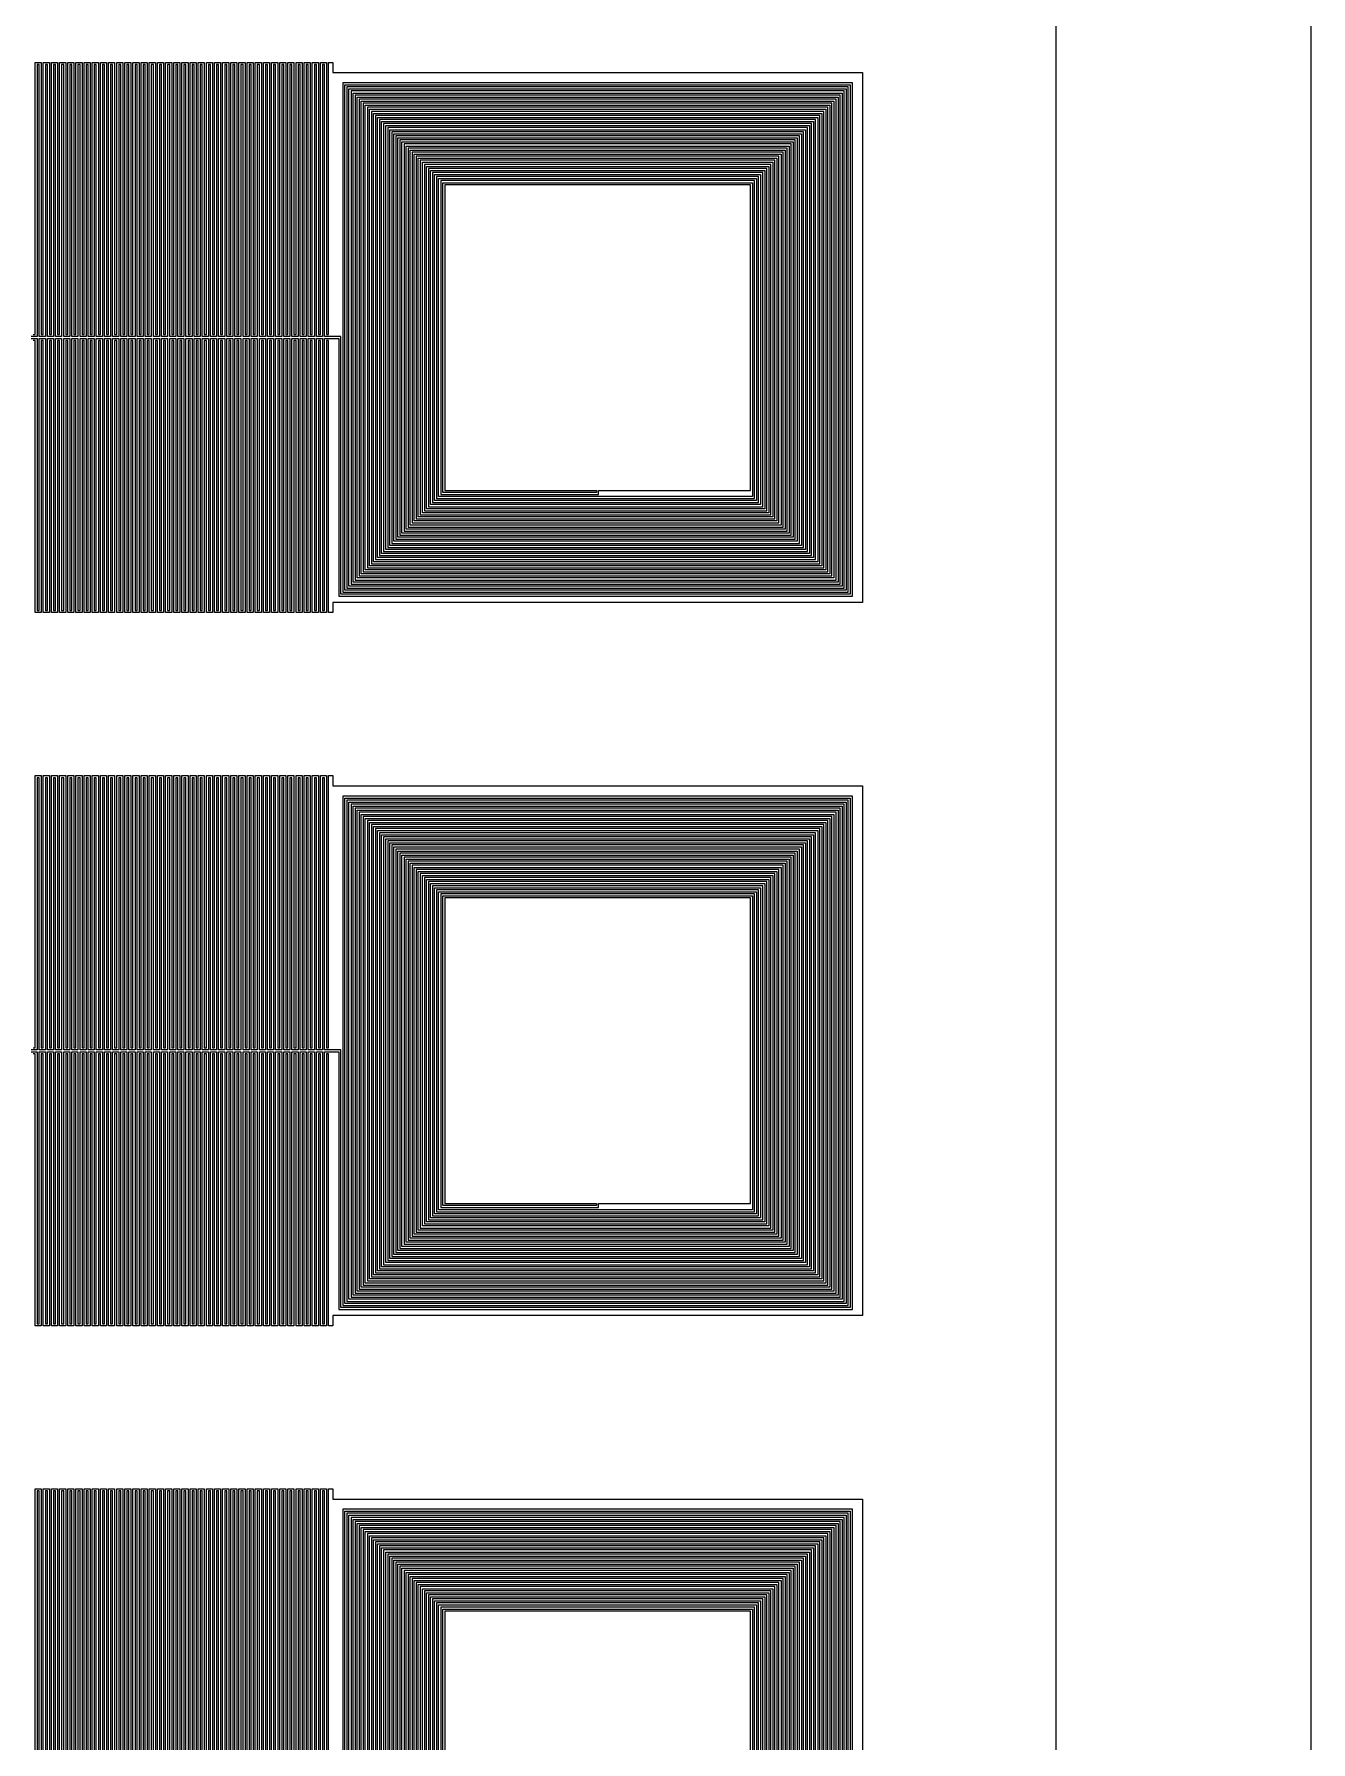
# Model space of a CAD drawing. Extents: x -2500 to 2500, y -2500 to 2500.
# Drawn here: x 1247 to 2500, y -78 to 1598 of the extents above; entities that cross this region are included whole.
import ezdxf

# ---------------------------------------------------------------- set-up
doc = ezdxf.new("R2010")
doc.units = 0
doc.layers.add('L0D0', color=1, linetype='CONTINUOUS')

msp = doc.modelspace()

# ---------------------------------------------------------------- linework, layer by layer
at = {"layer": 'L0D0'}
msp.add_lwpolyline([(-2500, -2500), (-2500, -2250), (-2250, -2250), (2250, -2250), (2250, 2250), (-2250, 2250), (-2250, -2250), (-2500, -2250), (-2500, 2500), (2500, 2500), (2500, -2500)], close=True, dxfattribs=at)
for points in [[(1244, 1299), (1250, 1299), (1250, 1032), (1252, 1032), (1252, 1299), (1258, 1299), (1258, 1032), (1260, 1032), (1260, 1299), (1266, 1299), (1266, 1032), (1268, 1032), (1268, 1299), (1274, 1299), (1274, 1032), (1276, 1032), (1276, 1299), (1282, 1299), (1282, 1032), (1284, 1032), (1284, 1299), (1290, 1299), (1290, 1032), (1292, 1032), (1292, 1299), (1298, 1299), (1298, 1032), (1300, 1032), (1300, 1299), (1306, 1299), (1306, 1032), (1308, 1032), (1308, 1299), (1314, 1299), (1314, 1032), (1316, 1032), (1316, 1299), (1322, 1299), (1322, 1032), (1324, 1032), (1324, 1299), (1330, 1299), (1330, 1032), (1332, 1032), (1332, 1299), (1338, 1299), (1338, 1032), (1340, 1032), (1340, 1299), (1346, 1299), (1346, 1032), (1348, 1032), (1348, 1299), (1354, 1299), (1354, 1032), (1356, 1032), (1356, 1299), (1362, 1299), (1362, 1032), (1364, 1032), (1364, 1299), (1370, 1299), (1370, 1032), (1372, 1032), (1372, 1299), (1378, 1299), (1378, 1032), (1380, 1032), (1380, 1299), (1386, 1299), (1386, 1032), (1388, 1032), (1388, 1299), (1394, 1299), (1394, 1032), (1396, 1032), (1396, 1299), (1402, 1299), (1402, 1032), (1404, 1032), (1404, 1299), (1410, 1299), (1410, 1032), (1412, 1032), (1412, 1299), (1418, 1299), (1418, 1032), (1420, 1032), (1420, 1299), (1426, 1299), (1426, 1032), (1428, 1032), (1428, 1299), (1434, 1299), (1434, 1032), (1436, 1032), (1436, 1299), (1442, 1299), (1442, 1032), (1444, 1032), (1444, 1299), (1450, 1299), (1450, 1032), (1452, 1032), (1452, 1299), (1458, 1299), (1458, 1032), (1460, 1032), (1460, 1299), (1466, 1299), (1466, 1032), (1468, 1032), (1468, 1299), (1474, 1299), (1474, 1032), (1476, 1032), (1476, 1299), (1482, 1299), (1482, 1032), (1484, 1032), (1484, 1299), (1490, 1299), (1490, 1032), (1492, 1032), (1492, 1299), (1498, 1299), (1498, 1032), (1500, 1032), (1500, 1299), (1506, 1299), (1506, 1032), (1508, 1032), (1508, 1299), (1514, 1299), (1514, 1032), (1516, 1032), (1516, 1299), (1522, 1299), (1522, 1032), (1524, 1032), (1524, 1299), (1530, 1299), (1530, 1032), (1532, 1032), (1532, 1299), (1546, 1299), (1546, 1046), (2050, 1046), (2050, 1550), (1550, 1550), (1550, 1050), (2046, 1050), (2046, 1546), (1554, 1546), (1554, 1054), (2042, 1054), (2042, 1542), (1558, 1542), (1558, 1058), (2038, 1058), (2038, 1538), (1562, 1538), (1562, 1062), (2034, 1062), (2034, 1534), (1566, 1534), (1566, 1066), (2030, 1066), (2030, 1530), (1570, 1530), (1570, 1070), (2026, 1070), (2026, 1526), (1574, 1526), (1574, 1074), (2022, 1074), (2022, 1522), (1578, 1522), (1578, 1078), (2018, 1078), (2018, 1518), (1582, 1518), (1582, 1082), (2014, 1082), (2014, 1514), (1586, 1514), (1586, 1086), (2010, 1086), (2010, 1510), (1590, 1510), (1590, 1090), (2006, 1090), (2006, 1506), (1594, 1506), (1594, 1094), (2002, 1094), (2002, 1502), (1598, 1502), (1598, 1098), (1998, 1098), (1998, 1498), (1602, 1498), (1602, 1102), (1994, 1102), (1994, 1494), (1606, 1494), (1606, 1106), (1990, 1106), (1990, 1490), (1610, 1490), (1610, 1110), (1986, 1110), (1986, 1486), (1614, 1486), (1614, 1114), (1982, 1114), (1982, 1482), (1618, 1482), (1618, 1118), (1978, 1118), (1978, 1478), (1622, 1478), (1622, 1122), (1974, 1122), (1974, 1474), (1626, 1474), (1626, 1126), (1970, 1126), (1970, 1470), (1630, 1470), (1630, 1130), (1966, 1130), (1966, 1466), (1634, 1466), (1634, 1134), (1962, 1134), (1962, 1462), (1638, 1462), (1638, 1138), (1958, 1138), (1958, 1458), (1642, 1458), (1642, 1142), (1954, 1142), (1954, 1454), (1646, 1454), (1646, 1146), (1801, 1146), (1801, 1150), (1950, 1150), (1950, 1450), (1650, 1450), (1650, 1150), (1799, 1150), (1799, 1148), (1648, 1148), (1648, 1452), (1952, 1452), (1952, 1144), (1644, 1144), (1644, 1456), (1956, 1456), (1956, 1140), (1640, 1140), (1640, 1460), (1960, 1460), (1960, 1136), (1636, 1136), (1636, 1464), (1964, 1464), (1964, 1132), (1632, 1132), (1632, 1468), (1968, 1468), (1968, 1128), (1628, 1128), (1628, 1472), (1972, 1472), (1972, 1124), (1624, 1124), (1624, 1476), (1976, 1476), (1976, 1120), (1620, 1120), (1620, 1480), (1980, 1480), (1980, 1116), (1616, 1116), (1616, 1484), (1984, 1484), (1984, 1112), (1612, 1112), (1612, 1488), (1988, 1488), (1988, 1108), (1608, 1108), (1608, 1492), (1992, 1492), (1992, 1104), (1604, 1104), (1604, 1496), (1996, 1496), (1996, 1100), (1600, 1100), (1600, 1500), (2000, 1500), (2000, 1096), (1596, 1096), (1596, 1504), (2004, 1504), (2004, 1092), (1592, 1092), (1592, 1508), (2008, 1508), (2008, 1088), (1588, 1088), (1588, 1512), (2012, 1512), (2012, 1084), (1584, 1084), (1584, 1516), (2016, 1516), (2016, 1080), (1580, 1080), (1580, 1520), (2020, 1520), (2020, 1076), (1576, 1076), (1576, 1524), (2024, 1524), (2024, 1072), (1572, 1072), (1572, 1528), (2028, 1528), (2028, 1068), (1568, 1068), (1568, 1532), (2032, 1532), (2032, 1064), (1564, 1064), (1564, 1536), (2036, 1536), (2036, 1060), (1560, 1060), (1560, 1540), (2040, 1540), (2040, 1056), (1556, 1056), (1556, 1544), (2044, 1544), (2044, 1052), (1552, 1052), (1552, 1548), (2048, 1548), (2048, 1048), (1548, 1048), (1548, 1301), (1532, 1301), (1532, 1568), (1530, 1568), (1530, 1301), (1524, 1301), (1524, 1568), (1522, 1568), (1522, 1301), (1516, 1301), (1516, 1568), (1514, 1568), (1514, 1301), (1508, 1301), (1508, 1568), (1506, 1568), (1506, 1301), (1500, 1301), (1500, 1568), (1498, 1568), (1498, 1301), (1492, 1301), (1492, 1568), (1490, 1568), (1490, 1301), (1484, 1301), (1484, 1568), (1482, 1568), (1482, 1301), (1476, 1301), (1476, 1568), (1474, 1568), (1474, 1301), (1468, 1301), (1468, 1568), (1466, 1568), (1466, 1301), (1460, 1301), (1460, 1568), (1458, 1568), (1458, 1301), (1452, 1301), (1452, 1568), (1450, 1568), (1450, 1301), (1444, 1301), (1444, 1568), (1442, 1568), (1442, 1301), (1436, 1301), (1436, 1568), (1434, 1568), (1434, 1301), (1428, 1301), (1428, 1568), (1426, 1568), (1426, 1301), (1420, 1301), (1420, 1568), (1418, 1568), (1418, 1301), (1412, 1301), (1412, 1568), (1410, 1568), (1410, 1301), (1404, 1301), (1404, 1568), (1402, 1568), (1402, 1301), (1396, 1301), (1396, 1568), (1394, 1568), (1394, 1301), (1388, 1301), (1388, 1568), (1386, 1568), (1386, 1301), (1380, 1301), (1380, 1568), (1378, 1568), (1378, 1301), (1372, 1301), (1372, 1568), (1370, 1568), (1370, 1301), (1364, 1301), (1364, 1568), (1362, 1568), (1362, 1301), (1356, 1301), (1356, 1568), (1354, 1568), (1354, 1301), (1348, 1301), (1348, 1568), (1346, 1568), (1346, 1301), (1340, 1301), (1340, 1568), (1338, 1568), (1338, 1301), (1332, 1301), (1332, 1568), (1330, 1568), (1330, 1301), (1324, 1301), (1324, 1568), (1322, 1568), (1322, 1301), (1316, 1301), (1316, 1568), (1314, 1568), (1314, 1301), (1308, 1301), (1308, 1568), (1306, 1568), (1306, 1301), (1300, 1301), (1300, 1568), (1298, 1568), (1298, 1301), (1292, 1301), (1292, 1568), (1290, 1568), (1290, 1301), (1284, 1301), (1284, 1568), (1282, 1568), (1282, 1301), (1276, 1301), (1276, 1568), (1274, 1568), (1274, 1301), (1268, 1301), (1268, 1568), (1266, 1568), (1266, 1301), (1260, 1301), (1260, 1568), (1258, 1568), (1258, 1301), (1252, 1301), (1252, 1568), (1250, 1568), (1250, 1301), (1244, 1301)], [(1246, 1303), (1248, 1303), (1248, 1570), (1254, 1570), (1254, 1303), (1256, 1303), (1256, 1570), (1262, 1570), (1262, 1303), (1264, 1303), (1264, 1570), (1270, 1570), (1270, 1303), (1272, 1303), (1272, 1570), (1278, 1570), (1278, 1303), (1280, 1303), (1280, 1570), (1286, 1570), (1286, 1303), (1288, 1303), (1288, 1570), (1294, 1570), (1294, 1303), (1296, 1303), (1296, 1570), (1302, 1570), (1302, 1303), (1304, 1303), (1304, 1570), (1310, 1570), (1310, 1303), (1312, 1303), (1312, 1570), (1318, 1570), (1318, 1303), (1320, 1303), (1320, 1570), (1326, 1570), (1326, 1303), (1328, 1303), (1328, 1570), (1334, 1570), (1334, 1303), (1336, 1303), (1336, 1570), (1342, 1570), (1342, 1303), (1344, 1303), (1344, 1570), (1350, 1570), (1350, 1303), (1352, 1303), (1352, 1570), (1358, 1570), (1358, 1303), (1360, 1303), (1360, 1570), (1366, 1570), (1366, 1303), (1368, 1303), (1368, 1570), (1374, 1570), (1374, 1303), (1376, 1303), (1376, 1570), (1382, 1570), (1382, 1303), (1384, 1303), (1384, 1570), (1390, 1570), (1390, 1303), (1392, 1303), (1392, 1570), (1398, 1570), (1398, 1303), (1400, 1303), (1400, 1570), (1406, 1570), (1406, 1303), (1408, 1303), (1408, 1570), (1414, 1570), (1414, 1303), (1416, 1303), (1416, 1570), (1422, 1570), (1422, 1303), (1424, 1303), (1424, 1570), (1430, 1570), (1430, 1303), (1432, 1303), (1432, 1570), (1438, 1570), (1438, 1303), (1440, 1303), (1440, 1570), (1446, 1570), (1446, 1303), (1448, 1303), (1448, 1570), (1454, 1570), (1454, 1303), (1456, 1303), (1456, 1570), (1462, 1570), (1462, 1303), (1464, 1303), (1464, 1570), (1470, 1570), (1470, 1303), (1472, 1303), (1472, 1570), (1478, 1570), (1478, 1303), (1480, 1303), (1480, 1570), (1486, 1570), (1486, 1303), (1488, 1303), (1488, 1570), (1494, 1570), (1494, 1303), (1496, 1303), (1496, 1570), (1502, 1570), (1502, 1303), (1504, 1303), (1504, 1570), (1510, 1570), (1510, 1303), (1512, 1303), (1512, 1570), (1518, 1570), (1518, 1303), (1520, 1303), (1520, 1570), (1526, 1570), (1526, 1303), (1528, 1303), (1528, 1570), (1534, 1570), (1534, 1303), (1536, 1303), (1536, 1570), (1540, 1570), (1540, 1560), (2060, 1560), (2060, 1040), (1540, 1040), (1540, 1030), (1536, 1030), (1536, 1297), (1534, 1297), (1534, 1030), (1528, 1030), (1528, 1297), (1526, 1297), (1526, 1030), (1520, 1030), (1520, 1297), (1518, 1297), (1518, 1030), (1512, 1030), (1512, 1297), (1510, 1297), (1510, 1030), (1504, 1030), (1504, 1297), (1502, 1297), (1502, 1030), (1496, 1030), (1496, 1297), (1494, 1297), (1494, 1030), (1488, 1030), (1488, 1297), (1486, 1297), (1486, 1030), (1480, 1030), (1480, 1297), (1478, 1297), (1478, 1030), (1472, 1030), (1472, 1297), (1470, 1297), (1470, 1030), (1464, 1030), (1464, 1297), (1462, 1297), (1462, 1030), (1456, 1030), (1456, 1297), (1454, 1297), (1454, 1030), (1448, 1030), (1448, 1297), (1446, 1297), (1446, 1030), (1440, 1030), (1440, 1297), (1438, 1297), (1438, 1030), (1432, 1030), (1432, 1297), (1430, 1297), (1430, 1030), (1424, 1030), (1424, 1297), (1422, 1297), (1422, 1030), (1416, 1030), (1416, 1297), (1414, 1297), (1414, 1030), (1408, 1030), (1408, 1297), (1406, 1297), (1406, 1030), (1400, 1030), (1400, 1297), (1398, 1297), (1398, 1030), (1392, 1030), (1392, 1297), (1390, 1297), (1390, 1030), (1384, 1030), (1384, 1297), (1382, 1297), (1382, 1030), (1376, 1030), (1376, 1297), (1374, 1297), (1374, 1030), (1368, 1030), (1368, 1297), (1366, 1297), (1366, 1030), (1360, 1030), (1360, 1297), (1358, 1297), (1358, 1030), (1352, 1030), (1352, 1297), (1350, 1297), (1350, 1030), (1344, 1030), (1344, 1297), (1342, 1297), (1342, 1030), (1336, 1030), (1336, 1297), (1334, 1297), (1334, 1030), (1328, 1030), (1328, 1297), (1326, 1297), (1326, 1030), (1320, 1030), (1320, 1297), (1318, 1297), (1318, 1030), (1312, 1030), (1312, 1297), (1310, 1297), (1310, 1030), (1304, 1030), (1304, 1297), (1302, 1297), (1302, 1030), (1296, 1030), (1296, 1297), (1294, 1297), (1294, 1030), (1288, 1030), (1288, 1297), (1286, 1297), (1286, 1030), (1280, 1030), (1280, 1297), (1278, 1297), (1278, 1030), (1272, 1030), (1272, 1297), (1270, 1297), (1270, 1030), (1264, 1030), (1264, 1297), (1262, 1297), (1262, 1030), (1256, 1030), (1256, 1297), (1254, 1297), (1254, 1030), (1248, 1030), (1248, 1297), (1246, 1297)], [(1244, 599), (1250, 599), (1250, 332), (1252, 332), (1252, 599), (1258, 599), (1258, 332), (1260, 332), (1260, 599), (1266, 599), (1266, 332), (1268, 332), (1268, 599), (1274, 599), (1274, 332), (1276, 332), (1276, 599), (1282, 599), (1282, 332), (1284, 332), (1284, 599), (1290, 599), (1290, 332), (1292, 332), (1292, 599), (1298, 599), (1298, 332), (1300, 332), (1300, 599), (1306, 599), (1306, 332), (1308, 332), (1308, 599), (1314, 599), (1314, 332), (1316, 332), (1316, 599), (1322, 599), (1322, 332), (1324, 332), (1324, 599), (1330, 599), (1330, 332), (1332, 332), (1332, 599), (1338, 599), (1338, 332), (1340, 332), (1340, 599), (1346, 599), (1346, 332), (1348, 332), (1348, 599), (1354, 599), (1354, 332), (1356, 332), (1356, 599), (1362, 599), (1362, 332), (1364, 332), (1364, 599), (1370, 599), (1370, 332), (1372, 332), (1372, 599), (1378, 599), (1378, 332), (1380, 332), (1380, 599), (1386, 599), (1386, 332), (1388, 332), (1388, 599), (1394, 599), (1394, 332), (1396, 332), (1396, 599), (1402, 599), (1402, 332), (1404, 332), (1404, 599), (1410, 599), (1410, 332), (1412, 332), (1412, 599), (1418, 599), (1418, 332), (1420, 332), (1420, 599), (1426, 599), (1426, 332), (1428, 332), (1428, 599), (1434, 599), (1434, 332), (1436, 332), (1436, 599), (1442, 599), (1442, 332), (1444, 332), (1444, 599), (1450, 599), (1450, 332), (1452, 332), (1452, 599), (1458, 599), (1458, 332), (1460, 332), (1460, 599), (1466, 599), (1466, 332), (1468, 332), (1468, 599), (1474, 599), (1474, 332), (1476, 332), (1476, 599), (1482, 599), (1482, 332), (1484, 332), (1484, 599), (1490, 599), (1490, 332), (1492, 332), (1492, 599), (1498, 599), (1498, 332), (1500, 332), (1500, 599), (1506, 599), (1506, 332), (1508, 332), (1508, 599), (1514, 599), (1514, 332), (1516, 332), (1516, 599), (1522, 599), (1522, 332), (1524, 332), (1524, 599), (1530, 599), (1530, 332), (1532, 332), (1532, 599), (1546, 599), (1546, 346), (2050, 346), (2050, 850), (1550, 850), (1550, 350), (2046, 350), (2046, 846), (1554, 846), (1554, 354), (2042, 354), (2042, 842), (1558, 842), (1558, 358), (2038, 358), (2038, 838), (1562, 838), (1562, 362), (2034, 362), (2034, 834), (1566, 834), (1566, 366), (2030, 366), (2030, 830), (1570, 830), (1570, 370), (2026, 370), (2026, 826), (1574, 826), (1574, 374), (2022, 374), (2022, 822), (1578, 822), (1578, 378), (2018, 378), (2018, 818), (1582, 818), (1582, 382), (2014, 382), (2014, 814), (1586, 814), (1586, 386), (2010, 386), (2010, 810), (1590, 810), (1590, 390), (2006, 390), (2006, 806), (1594, 806), (1594, 394), (2002, 394), (2002, 802), (1598, 802), (1598, 398), (1998, 398), (1998, 798), (1602, 798), (1602, 402), (1994, 402), (1994, 794), (1606, 794), (1606, 406), (1990, 406), (1990, 790), (1610, 790), (1610, 410), (1986, 410), (1986, 786), (1614, 786), (1614, 414), (1982, 414), (1982, 782), (1618, 782), (1618, 418), (1978, 418), (1978, 778), (1622, 778), (1622, 422), (1974, 422), (1974, 774), (1626, 774), (1626, 426), (1970, 426), (1970, 770), (1630, 770), (1630, 430), (1966, 430), (1966, 766), (1634, 766), (1634, 434), (1962, 434), (1962, 762), (1638, 762), (1638, 438), (1958, 438), (1958, 758), (1642, 758), (1642, 442), (1954, 442), (1954, 754), (1646, 754), (1646, 446), (1801, 446), (1801, 450), (1950, 450), (1950, 750), (1650, 750), (1650, 450), (1799, 450), (1799, 448), (1648, 448), (1648, 752), (1952, 752), (1952, 444), (1644, 444), (1644, 756), (1956, 756), (1956, 440), (1640, 440), (1640, 760), (1960, 760), (1960, 436), (1636, 436), (1636, 764), (1964, 764), (1964, 432), (1632, 432), (1632, 768), (1968, 768), (1968, 428), (1628, 428), (1628, 772), (1972, 772), (1972, 424), (1624, 424), (1624, 776), (1976, 776), (1976, 420), (1620, 420), (1620, 780), (1980, 780), (1980, 416), (1616, 416), (1616, 784), (1984, 784), (1984, 412), (1612, 412), (1612, 788), (1988, 788), (1988, 408), (1608, 408), (1608, 792), (1992, 792), (1992, 404), (1604, 404), (1604, 796), (1996, 796), (1996, 400), (1600, 400), (1600, 800), (2000, 800), (2000, 396), (1596, 396), (1596, 804), (2004, 804), (2004, 392), (1592, 392), (1592, 808), (2008, 808), (2008, 388), (1588, 388), (1588, 812), (2012, 812), (2012, 384), (1584, 384), (1584, 816), (2016, 816), (2016, 380), (1580, 380), (1580, 820), (2020, 820), (2020, 376), (1576, 376), (1576, 824), (2024, 824), (2024, 372), (1572, 372), (1572, 828), (2028, 828), (2028, 368), (1568, 368), (1568, 832), (2032, 832), (2032, 364), (1564, 364), (1564, 836), (2036, 836), (2036, 360), (1560, 360), (1560, 840), (2040, 840), (2040, 356), (1556, 356), (1556, 844), (2044, 844), (2044, 352), (1552, 352), (1552, 848), (2048, 848), (2048, 348), (1548, 348), (1548, 601), (1532, 601), (1532, 868), (1530, 868), (1530, 601), (1524, 601), (1524, 868), (1522, 868), (1522, 601), (1516, 601), (1516, 868), (1514, 868), (1514, 601), (1508, 601), (1508, 868), (1506, 868), (1506, 601), (1500, 601), (1500, 868), (1498, 868), (1498, 601), (1492, 601), (1492, 868), (1490, 868), (1490, 601), (1484, 601), (1484, 868), (1482, 868), (1482, 601), (1476, 601), (1476, 868), (1474, 868), (1474, 601), (1468, 601), (1468, 868), (1466, 868), (1466, 601), (1460, 601), (1460, 868), (1458, 868), (1458, 601), (1452, 601), (1452, 868), (1450, 868), (1450, 601), (1444, 601), (1444, 868), (1442, 868), (1442, 601), (1436, 601), (1436, 868), (1434, 868), (1434, 601), (1428, 601), (1428, 868), (1426, 868), (1426, 601), (1420, 601), (1420, 868), (1418, 868), (1418, 601), (1412, 601), (1412, 868), (1410, 868), (1410, 601), (1404, 601), (1404, 868), (1402, 868), (1402, 601), (1396, 601), (1396, 868), (1394, 868), (1394, 601), (1388, 601), (1388, 868), (1386, 868), (1386, 601), (1380, 601), (1380, 868), (1378, 868), (1378, 601), (1372, 601), (1372, 868), (1370, 868), (1370, 601), (1364, 601), (1364, 868), (1362, 868), (1362, 601), (1356, 601), (1356, 868), (1354, 868), (1354, 601), (1348, 601), (1348, 868), (1346, 868), (1346, 601), (1340, 601), (1340, 868), (1338, 868), (1338, 601), (1332, 601), (1332, 868), (1330, 868), (1330, 601), (1324, 601), (1324, 868), (1322, 868), (1322, 601), (1316, 601), (1316, 868), (1314, 868), (1314, 601), (1308, 601), (1308, 868), (1306, 868), (1306, 601), (1300, 601), (1300, 868), (1298, 868), (1298, 601), (1292, 601), (1292, 868), (1290, 868), (1290, 601), (1284, 601), (1284, 868), (1282, 868), (1282, 601), (1276, 601), (1276, 868), (1274, 868), (1274, 601), (1268, 601), (1268, 868), (1266, 868), (1266, 601), (1260, 601), (1260, 868), (1258, 868), (1258, 601), (1252, 601), (1252, 868), (1250, 868), (1250, 601), (1244, 601)], [(1246, 603), (1248, 603), (1248, 870), (1254, 870), (1254, 603), (1256, 603), (1256, 870), (1262, 870), (1262, 603), (1264, 603), (1264, 870), (1270, 870), (1270, 603), (1272, 603), (1272, 870), (1278, 870), (1278, 603), (1280, 603), (1280, 870), (1286, 870), (1286, 603), (1288, 603), (1288, 870), (1294, 870), (1294, 603), (1296, 603), (1296, 870), (1302, 870), (1302, 603), (1304, 603), (1304, 870), (1310, 870), (1310, 603), (1312, 603), (1312, 870), (1318, 870), (1318, 603), (1320, 603), (1320, 870), (1326, 870), (1326, 603), (1328, 603), (1328, 870), (1334, 870), (1334, 603), (1336, 603), (1336, 870), (1342, 870), (1342, 603), (1344, 603), (1344, 870), (1350, 870), (1350, 603), (1352, 603), (1352, 870), (1358, 870), (1358, 603), (1360, 603), (1360, 870), (1366, 870), (1366, 603), (1368, 603), (1368, 870), (1374, 870), (1374, 603), (1376, 603), (1376, 870), (1382, 870), (1382, 603), (1384, 603), (1384, 870), (1390, 870), (1390, 603), (1392, 603), (1392, 870), (1398, 870), (1398, 603), (1400, 603), (1400, 870), (1406, 870), (1406, 603), (1408, 603), (1408, 870), (1414, 870), (1414, 603), (1416, 603), (1416, 870), (1422, 870), (1422, 603), (1424, 603), (1424, 870), (1430, 870), (1430, 603), (1432, 603), (1432, 870), (1438, 870), (1438, 603), (1440, 603), (1440, 870), (1446, 870), (1446, 603), (1448, 603), (1448, 870), (1454, 870), (1454, 603), (1456, 603), (1456, 870), (1462, 870), (1462, 603), (1464, 603), (1464, 870), (1470, 870), (1470, 603), (1472, 603), (1472, 870), (1478, 870), (1478, 603), (1480, 603), (1480, 870), (1486, 870), (1486, 603), (1488, 603), (1488, 870), (1494, 870), (1494, 603), (1496, 603), (1496, 870), (1502, 870), (1502, 603), (1504, 603), (1504, 870), (1510, 870), (1510, 603), (1512, 603), (1512, 870), (1518, 870), (1518, 603), (1520, 603), (1520, 870), (1526, 870), (1526, 603), (1528, 603), (1528, 870), (1534, 870), (1534, 603), (1536, 603), (1536, 870), (1540, 870), (1540, 860), (2060, 860), (2060, 340), (1540, 340), (1540, 330), (1536, 330), (1536, 597), (1534, 597), (1534, 330), (1528, 330), (1528, 597), (1526, 597), (1526, 330), (1520, 330), (1520, 597), (1518, 597), (1518, 330), (1512, 330), (1512, 597), (1510, 597), (1510, 330), (1504, 330), (1504, 597), (1502, 597), (1502, 330), (1496, 330), (1496, 597), (1494, 597), (1494, 330), (1488, 330), (1488, 597), (1486, 597), (1486, 330), (1480, 330), (1480, 597), (1478, 597), (1478, 330), (1472, 330), (1472, 597), (1470, 597), (1470, 330), (1464, 330), (1464, 597), (1462, 597), (1462, 330), (1456, 330), (1456, 597), (1454, 597), (1454, 330), (1448, 330), (1448, 597), (1446, 597), (1446, 330), (1440, 330), (1440, 597), (1438, 597), (1438, 330), (1432, 330), (1432, 597), (1430, 597), (1430, 330), (1424, 330), (1424, 597), (1422, 597), (1422, 330), (1416, 330), (1416, 597), (1414, 597), (1414, 330), (1408, 330), (1408, 597), (1406, 597), (1406, 330), (1400, 330), (1400, 597), (1398, 597), (1398, 330), (1392, 330), (1392, 597), (1390, 597), (1390, 330), (1384, 330), (1384, 597), (1382, 597), (1382, 330), (1376, 330), (1376, 597), (1374, 597), (1374, 330), (1368, 330), (1368, 597), (1366, 597), (1366, 330), (1360, 330), (1360, 597), (1358, 597), (1358, 330), (1352, 330), (1352, 597), (1350, 597), (1350, 330), (1344, 330), (1344, 597), (1342, 597), (1342, 330), (1336, 330), (1336, 597), (1334, 597), (1334, 330), (1328, 330), (1328, 597), (1326, 597), (1326, 330), (1320, 330), (1320, 597), (1318, 597), (1318, 330), (1312, 330), (1312, 597), (1310, 597), (1310, 330), (1304, 330), (1304, 597), (1302, 597), (1302, 330), (1296, 330), (1296, 597), (1294, 597), (1294, 330), (1288, 330), (1288, 597), (1286, 597), (1286, 330), (1280, 330), (1280, 597), (1278, 597), (1278, 330), (1272, 330), (1272, 597), (1270, 597), (1270, 330), (1264, 330), (1264, 597), (1262, 597), (1262, 330), (1256, 330), (1256, 597), (1254, 597), (1254, 330), (1248, 330), (1248, 597), (1246, 597)], [(1248, -97), (1248, 170), (1254, 170), (1254, -97)], [(1252, -99), (1252, 168), (1250, 168), (1250, -99)], [(1256, -97), (1256, 170), (1262, 170), (1262, -97)], [(1260, -99), (1260, 168), (1258, 168), (1258, -99)], [(1264, -97), (1264, 170), (1270, 170), (1270, -97)], [(1268, -99), (1268, 168), (1266, 168), (1266, -99)], [(1272, -97), (1272, 170), (1278, 170), (1278, -97)], [(1276, -99), (1276, 168), (1274, 168), (1274, -99)], [(1280, -97), (1280, 170), (1286, 170), (1286, -97)], [(1284, -99), (1284, 168), (1282, 168), (1282, -99)], [(1288, -97), (1288, 170), (1294, 170), (1294, -97)], [(1292, -99), (1292, 168), (1290, 168), (1290, -99)], [(1296, -97), (1296, 170), (1302, 170), (1302, -97)], [(1300, -99), (1300, 168), (1298, 168), (1298, -99)], [(1304, -97), (1304, 170), (1310, 170), (1310, -97)], [(1308, -99), (1308, 168), (1306, 168), (1306, -99)], [(1312, -97), (1312, 170), (1318, 170), (1318, -97)], [(1316, -99), (1316, 168), (1314, 168), (1314, -99)], [(1320, -97), (1320, 170), (1326, 170), (1326, -97)], [(1324, -99), (1324, 168), (1322, 168), (1322, -99)], [(1328, -97), (1328, 170), (1334, 170), (1334, -97)], [(1332, -99), (1332, 168), (1330, 168), (1330, -99)], [(1336, -97), (1336, 170), (1342, 170), (1342, -97)], [(1340, -99), (1340, 168), (1338, 168), (1338, -99)], [(1344, -97), (1344, 170), (1350, 170), (1350, -97)], [(1348, -99), (1348, 168), (1346, 168), (1346, -99)], [(1352, -97), (1352, 170), (1358, 170), (1358, -97)], [(1356, -99), (1356, 168), (1354, 168), (1354, -99)], [(1360, -97), (1360, 170), (1366, 170), (1366, -97)], [(1364, -99), (1364, 168), (1362, 168), (1362, -99)], [(1368, -97), (1368, 170), (1374, 170), (1374, -97)], [(1372, -99), (1372, 168), (1370, 168), (1370, -99)], [(1376, -97), (1376, 170), (1382, 170), (1382, -97)], [(1380, -99), (1380, 168), (1378, 168), (1378, -99)], [(1384, -97), (1384, 170), (1390, 170), (1390, -97)], [(1388, -99), (1388, 168), (1386, 168), (1386, -99)], [(1392, -97), (1392, 170), (1398, 170), (1398, -97)], [(1396, -99), (1396, 168), (1394, 168), (1394, -99)], [(1400, -97), (1400, 170), (1406, 170), (1406, -97)], [(1404, -99), (1404, 168), (1402, 168), (1402, -99)], [(1408, -97), (1408, 170), (1414, 170), (1414, -97)], [(1412, -99), (1412, 168), (1410, 168), (1410, -99)], [(1416, -97), (1416, 170), (1422, 170), (1422, -97)], [(1420, -99), (1420, 168), (1418, 168), (1418, -99)], [(1424, -97), (1424, 170), (1430, 170), (1430, -97)], [(1428, -99), (1428, 168), (1426, 168), (1426, -99)], [(1432, -97), (1432, 170), (1438, 170), (1438, -97)], [(1436, -99), (1436, 168), (1434, 168), (1434, -99)], [(1440, -97), (1440, 170), (1446, 170), (1446, -97)], [(1444, -99), (1444, 168), (1442, 168), (1442, -99)], [(1448, -97), (1448, 170), (1454, 170), (1454, -97)], [(1452, -99), (1452, 168), (1450, 168), (1450, -99)], [(1456, -97), (1456, 170), (1462, 170), (1462, -97)], [(1460, -99), (1460, 168), (1458, 168), (1458, -99)], [(1464, -97), (1464, 170), (1470, 170), (1470, -97)], [(1468, -99), (1468, 168), (1466, 168), (1466, -99)], [(1472, -97), (1472, 170), (1478, 170), (1478, -97)], [(1476, -99), (1476, 168), (1474, 168), (1474, -99)], [(1480, -97), (1480, 170), (1486, 170), (1486, -97)], [(1484, -99), (1484, 168), (1482, 168), (1482, -99)], [(1488, -97), (1488, 170), (1494, 170), (1494, -97)], [(1492, -99), (1492, 168), (1490, 168), (1490, -99)], [(1496, -97), (1496, 170), (1502, 170), (1502, -97)], [(1500, -99), (1500, 168), (1498, 168), (1498, -99)], [(1504, -97), (1504, 170), (1510, 170), (1510, -97)], [(1508, -99), (1508, 168), (1506, 168), (1506, -99)], [(1512, -97), (1512, 170), (1518, 170), (1518, -97)], [(1516, -99), (1516, 168), (1514, 168), (1514, -99)], [(1520, -97), (1520, 170), (1526, 170), (1526, -97)], [(1524, -99), (1524, 168), (1522, 168), (1522, -99)], [(1528, -97), (1528, 170), (1534, 170), (1534, -97)], [(1532, -99), (1532, 168), (1530, 168), (1530, -99)], [(1536, -97), (1536, 170), (1540, 170), (1540, 160), (2060, 160), (2060, -360)], [(2050, -354), (2050, 150), (1550, 150), (1550, -350)], [(1552, -348), (1552, 148), (2048, 148), (2048, -352)], [(2046, -350), (2046, 146), (1554, 146), (1554, -346)], [(1556, -344), (1556, 144), (2044, 144), (2044, -348)], [(2042, -346), (2042, 142), (1558, 142), (1558, -342)], [(1560, -340), (1560, 140), (2040, 140), (2040, -344)], [(2038, -342), (2038, 138), (1562, 138), (1562, -338)], [(1564, -336), (1564, 136), (2036, 136), (2036, -340)], [(2034, -338), (2034, 134), (1566, 134), (1566, -334)], [(1568, -332), (1568, 132), (2032, 132), (2032, -336)], [(2030, -334), (2030, 130), (1570, 130), (1570, -330)], [(1572, -328), (1572, 128), (2028, 128), (2028, -332)], [(2026, -330), (2026, 126), (1574, 126), (1574, -326)], [(1576, -324), (1576, 124), (2024, 124), (2024, -328)], [(2022, -326), (2022, 122), (1578, 122), (1578, -322)], [(1580, -320), (1580, 120), (2020, 120), (2020, -324)], [(2018, -322), (2018, 118), (1582, 118), (1582, -318)], [(1584, -316), (1584, 116), (2016, 116), (2016, -320)], [(2014, -318), (2014, 114), (1586, 114), (1586, -314)], [(1588, -312), (1588, 112), (2012, 112), (2012, -316)], [(2010, -314), (2010, 110), (1590, 110), (1590, -310)], [(1592, -308), (1592, 108), (2008, 108), (2008, -312)], [(2006, -310), (2006, 106), (1594, 106), (1594, -306)], [(1596, -304), (1596, 104), (2004, 104), (2004, -308)], [(2002, -306), (2002, 102), (1598, 102), (1598, -302)], [(1600, -300), (1600, 100), (2000, 100), (2000, -304)], [(1998, -302), (1998, 98), (1602, 98), (1602, -298)], [(1604, -296), (1604, 96), (1996, 96), (1996, -300)], [(1994, -298), (1994, 94), (1606, 94), (1606, -294)], [(1608, -292), (1608, 92), (1992, 92), (1992, -296)], [(1990, -294), (1990, 90), (1610, 90), (1610, -290)], [(1612, -288), (1612, 88), (1988, 88), (1988, -292)], [(1986, -290), (1986, 86), (1614, 86), (1614, -286)], [(1616, -284), (1616, 84), (1984, 84), (1984, -288)], [(1982, -286), (1982, 82), (1618, 82), (1618, -282)], [(1620, -280), (1620, 80), (1980, 80), (1980, -284)], [(1978, -282), (1978, 78), (1622, 78), (1622, -278)], [(1624, -276), (1624, 76), (1976, 76), (1976, -280)], [(1974, -278), (1974, 74), (1626, 74), (1626, -274)], [(1628, -272), (1628, 72), (1972, 72), (1972, -276)], [(1970, -274), (1970, 70), (1630, 70), (1630, -270)], [(1632, -268), (1632, 68), (1968, 68), (1968, -272)], [(1966, -270), (1966, 66), (1634, 66), (1634, -266)], [(1636, -264), (1636, 64), (1964, 64), (1964, -268)], [(1962, -266), (1962, 62), (1638, 62), (1638, -262)], [(1640, -260), (1640, 60), (1960, 60), (1960, -264)], [(1958, -262), (1958, 58), (1642, 58), (1642, -258)], [(1644, -256), (1644, 56), (1956, 56), (1956, -260)], [(1954, -258), (1954, 54), (1646, 54), (1646, -254)], [(1648, -252), (1648, 52), (1952, 52), (1952, -256)], [(1950, -250), (1950, 50), (1650, 50), (1650, -250)]]:
    msp.add_lwpolyline(points, dxfattribs=at)

doc.saveas('drawing.dxf')
